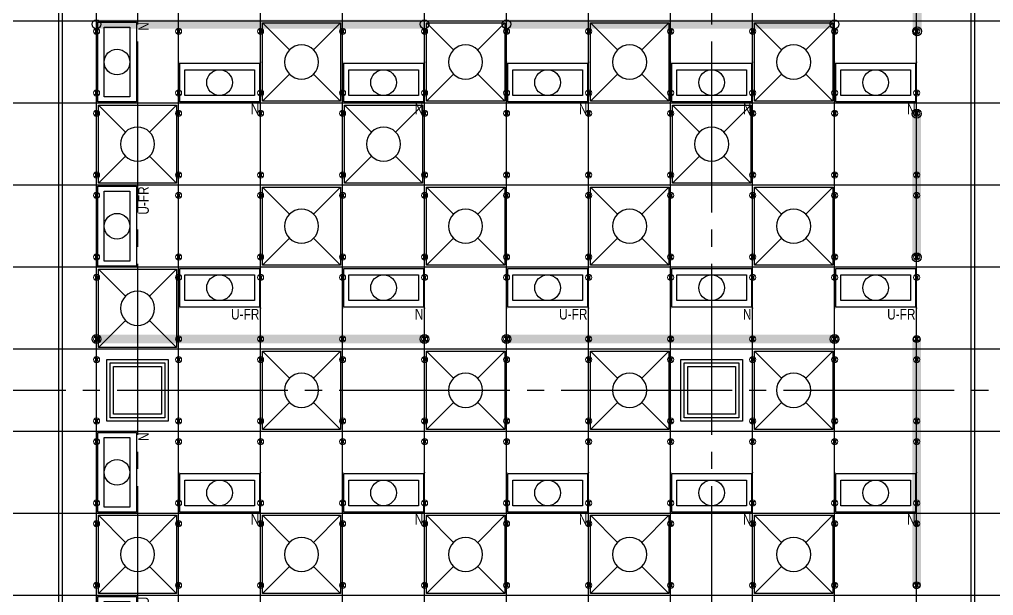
# Model space of a CAD drawing. Extents: x -17313 to 41501, y -1010 to 11880.
# Drawn here: x 4987 to 6412, y 7200 to 8042 of the extents above; entities that cross this region are included whole.
import ezdxf
from ezdxf.enums import TextEntityAlignment as Align

# ---------------------------------------------------------------- set-up
doc = ezdxf.new("R2010")
doc.units = 0
doc.header["$LTSCALE"] = 100
doc.linetypes.add('X-S-FAB-L10$0$COL-CEN-LIN', pattern=[3.25, 2.5, -0.25, 0.25, -0.25])
for name, color, linetype in [('0-xref', 8, 'Continuous'), ('188K-SM-03-F10-ARCH-CEIL-Y2257103$0$K-CEIL-4.2', 8, 'Continuous'), ('188K-SM-03-F10-ARCH-CEIL-Y2257103$0$K-CEIL-4.2-AREA', 8, 'Continuous'), ('188K-SM-03-F10-ARCH-PA-Y2257103$0$K-P1S-4.2-單抗', 53, 'Continuous'), ('188K-SM-03-F10-ARCH-PA-Y2257103$0$K-P2D-4.2-雙抗', 53, 'Continuous'), ('188K-SM-06-F10-ELEC-LIGHT-Y2257103$0$E-LIGHT(W)-N', 253, 'Continuous'), ('188K-SM-06-F10-ELEC-LIGHT-Y2257103$0$E-LIGHT(W)-U FR', 253, 'Continuous'), ('188K-SM-06-F10-ELEC-LIGHT-Y2257103$0$E-LIGHT(W)-U XLPE', 253, 'Continuous'), ('188K-SM-06-F10-HVAC-FFU-Y2257103$0$AC-FFU-ULPA', 254, 'Continuous'), ('188K-SM-07-F15-ARCH-CATW-Y2257103$0$K-安全母索', 6, 'Continuous'), ('X-S-FAB-L10$0$0-DIM-TXT', 8, 'Continuous'), ('X-S-FAB-L10$0$BLOCK', 8, 'Continuous'), ('X-S-FAB-L10$0$CCL', 8, 'X-S-FAB-L10$0$COL-CEN-LIN'), ('X-S-FAB-L10$0$COL-S', 8, 'Continuous')]:
    doc.layers.add(name, color=color, linetype=linetype)
doc.layers.add('188K-SM-03-F10-ARCH-CEIL-Y2257103$0$K-吊點-標準', color=8, linetype='Continuous', lineweight=9)
doc.layers.add('188K-SM-06-F10-ELEC-LIGHT-Y2257103$0$Defpoints-CAS', color=253, linetype='Continuous', plot=False)
doc.styles.add('188K-SM-06-F10-ELEC-LIGHT-Y2257103$0$Standard', font='arial.ttf')
doc.styles.add('X-S-FAB-L10$0$CHINA', font='simplex.shx', dxfattribs={"width": 0.75, "bigfont": 'chineset.shx'})
doc.styles.add('X-S-FAB-L10$0$Standard', font='', dxfattribs={"width": 0.8})
doc.styles.add('X-S-FAB-L10$0$TG_NOTE_TEXT', font='simplex.shx', dxfattribs={"width": 0.75, "bigfont": 'chineset.shx'})
doc.styles.get('X-S-FAB-L10$0$Standard').set_extended_font_data('Microsoft JhengHei')

# ---------------------------------------------------------------- blocks, each defined once
blk = doc.blocks.new('X-S-FAB-L10$0$FAB2-L05')
at = {"layer": 'X-S-FAB-L10$0$CCL'}
for p, q in [((-21000, 11005), (-21000, 0)), ((-20160, 11005), (-20160, 0)), ((-26880, 8220), (1210, 8220))]:
    blk.add_line(p, q, dxfattribs=at)
at = {"layer": 'X-S-FAB-L10$0$COL-S'}
for points in [[(-21035, 8255), (-20965, 8255), (-20965, 8185), (-21035, 8185)], [(-20195, 8255), (-20125, 8255), (-20125, 8185), (-20195, 8185)]]:
    blk.add_lwpolyline(points, close=True, dxfattribs=at)
blk = doc.blocks.new('X-S-FAB-L10')
at = {"layer": 'X-S-FAB-L10$0$COL-S'}
for p, q in [((5125, 7535), (5195, 7535)), ((5125, 7465), (5125, 7535)), ((5195, 7535), (5195, 7465)), ((5965, 7535), (6035, 7535)), ((5965, 7465), (5965, 7535)), ((6035, 7535), (6035, 7465)), ((5195, 7465), (5125, 7465)), ((6035, 7465), (5965, 7465))]:
    blk.add_line(p, q, dxfattribs=at)
at = {"layer": 'X-S-FAB-L10$0$BLOCK'}
blk.add_blockref('X-S-FAB-L10$0$FAB2-L05', (26160, -720), dxfattribs=at)
at = {"style": 'X-S-FAB-L10$0$TG_NOTE_TEXT', "width": 0.5, "flags": 1}
for p in [(7463.3, 9020), (18268.3, 8649), (11197.8, 4800.2), (16485.8, 4800.2), (25420.3, 2635), (13360, 320, 0), (7463.3, -33.3)]:
    blk.add_attdef('WH', text='', height=20, dxfattribs=at).set_placement(p, align=Align.BOTTOM_LEFT)
at = {"width": 0.5}
for style, p in [('X-S-FAB-L10$0$TG_NOTE_TEXT', (7585, 9020)), ('X-S-FAB-L10$0$TG_NOTE_TEXT', (18390, 8649)), ('X-S-FAB-L10$0$TG_NOTE_TEXT', (11117.5, 4813.5)), ('X-S-FAB-L10$0$TG_NOTE_TEXT', (16607.5, 4813.5)), ('X-S-FAB-L10$0$TG_NOTE_TEXT', (25350, 2635)), ('X-S-FAB-L10$0$Standard', (13129.4, 325, 0)), ('X-S-FAB-L10$0$TG_NOTE_TEXT', (7585, -20))]:
    blk.add_attdef('DESC', text='', height=10, dxfattribs=dict(at, style=style)).set_placement(p, align=Align.BOTTOM_LEFT)
for tag, style, p in [('TYPE', 'X-S-FAB-L10$0$TG_NOTE_TEXT', (7619.3, 9020)), ('NO', 'X-S-FAB-L10$0$TG_NOTE_TEXT', (7650.1, 9020)), ('TYPE', 'X-S-FAB-L10$0$TG_NOTE_TEXT', (18424.2, 8649)), ('NO', 'X-S-FAB-L10$0$TG_NOTE_TEXT', (18455, 8649)), ('NO', 'X-S-FAB-L10$0$TG_NOTE_TEXT', (11088.6, 4813.5)), ('TYPE', 'X-S-FAB-L10$0$TG_NOTE_TEXT', (11151.8, 4813.5)), ('TYPE', 'X-S-FAB-L10$0$TG_NOTE_TEXT', (16641.8, 4813.5)), ('NO', 'X-S-FAB-L10$0$TG_NOTE_TEXT', (16672.6, 4813.5)), ('NO', 'X-S-FAB-L10$0$TG_NOTE_TEXT', (25313, 2635)), ('TYPE', 'X-S-FAB-L10$0$TG_NOTE_TEXT', (25350, 2635)), ('NO', 'X-S-FAB-L10$0$Standard', (13100, 320, 0)), ('TYPE', 'X-S-FAB-L10$0$Standard', (13129.4, 320, 0)), ('TYPE', 'X-S-FAB-L10$0$TG_NOTE_TEXT', (7619.3, -20)), ('NO', 'X-S-FAB-L10$0$TG_NOTE_TEXT', (7650.1, -20))]:
    blk.add_attdef(tag, text='', height=10, dxfattribs=dict(at, style=style)).set_placement(p, align=Align.BOTTOM_RIGHT)
at = {"style": 'X-S-FAB-L10$0$TG_NOTE_TEXT', "width": 0.5, "flags": 1}
for rotation, p in [(180, (43, 7480)), (180, (943, 7480)), (90, (24310, 3717.8)), (270, (17080, 1711.7))]:
    blk.add_attdef('WH', text='', height=20, rotation=rotation, dxfattribs=at).set_placement(p, align=Align.BOTTOM_LEFT)
at = {"width": 0.5}
for rotation, style, p in [(180, 'X-S-FAB-L10$0$Standard', (317.6, 7480)), (180, 'X-S-FAB-L10$0$Standard', (1217.6, 7480)), (90, 'X-S-FAB-L10$0$TG_NOTE_TEXT', (24310, 3647.5)), (270, 'X-S-FAB-L10$0$TG_NOTE_TEXT', (17080, 1605))]:
    blk.add_attdef('DESC', text='', height=10, rotation=rotation, dxfattribs=dict(at, style=style)).set_placement(p, align=Align.BOTTOM_LEFT)
for tag, rotation, style, p in [('TYPE', 180, 'X-S-FAB-L10$0$Standard', (317.6, 7480)), ('NO', 180, 'X-S-FAB-L10$0$Standard', (347, 7480)), ('TYPE', 180, 'X-S-FAB-L10$0$Standard', (1217.6, 7480)), ('NO', 180, 'X-S-FAB-L10$0$Standard', (1247, 7480)), ('TYPE', 90, 'X-S-FAB-L10$0$TG_NOTE_TEXT', (24310, 3647.5)), ('NO', 90, 'X-S-FAB-L10$0$TG_NOTE_TEXT', (24310, 3610.5)), ('TYPE', 270, 'X-S-FAB-L10$0$TG_NOTE_TEXT', (17080, 1605)), ('NO', 270, 'X-S-FAB-L10$0$TG_NOTE_TEXT', (17080, 1573))]:
    blk.add_attdef(tag, text='', height=10, rotation=rotation, dxfattribs=dict(at, style=style)).set_placement(p, align=Align.BOTTOM_RIGHT)
at = {"layer": 'X-S-FAB-L10$0$0-DIM-TXT', "style": 'X-S-FAB-L10$0$CHINA', "width": 0.75}
for p in [(667.4, 7855.1, -2689.4), (22627.4, 6728.8), (25644.7, 6728.8), (24778.8, 5569.1), (1118.3, 4980), (417.8, 4594.6), (23874.8, 4355), (22927.4, 4330.1), (23749.9, 3901.4), (417.8, 3765.2), (1118.3, 3730), (417.8, 3115.8), (536.9, 2227.8), (16909, 1782.7), (888.4, 880.5), (16977.4, 750), (18878.8, 750), (25641.2, 553.2), (21364, 526.9)]:
    blk.add_attdef('HIG', text='', height=80, dxfattribs=at).set_placement(p, align=Align.MIDDLE_LEFT)
blk = doc.blocks.new('188K-SM-03-F10-ARCH-CEIL-Y2257103$0$A$C2CA95053')
h = blk.add_hatch(color=256)
edge = h.paths.add_edge_path()
edge.add_arc((0, 0), 0.5, 0, 360)
for p, q in [((3.2, 3.2), (-3.2, -3.2)), ((3.2, -3.2), (-3.2, 3.2))]:
    blk.add_line(p, q)
blk.add_lwpolyline([(-1.6, 2.5), (-1.6, -2.5), (1.6, -2.5), (1.6, 2.5)], close=True)
for radius in [4.5, 0.5]:
    blk.add_circle((0, 0), radius)
blk = doc.blocks.new('188K-SM-03-F10-ARCH-CEIL-Y2257103$0$天花板吊點-附調整片 - 3_8_螺桿吊架 100 mm 高調整片-V1-1FL')
blk.add_blockref('188K-SM-03-F10-ARCH-CEIL-Y2257103$0$A$C2CA95053', (0, 0))
blk = doc.blocks.new('188K-SM-03-F10-ARCH-CEIL-Y2257103')
at = {"layer": '188K-SM-03-F10-ARCH-CEIL-Y2257103$0$K-CEIL-4.2'}
for p, q in [((5100, 2313.7), (5100, 8632.2)), ((5220, 2313.7), (5220, 8632.2)), ((5340, 2313.7), (5340, 8632.2)), ((5460, 2313.7), (5460, 8632.2)), ((5580, 2313.7), (5580, 8632.2)), ((5700, 2313.7), (5700, 8632.2)), ((5820, 2313.7), (5820, 8632.2)), ((5940, 2313.7), (5940, 8632.2)), ((6060, 2313.7), (6060, 8632.2)), ((6180, 2313.7), (6180, 8632.2)), ((6300, 2313.7), (6300, 8632.2)), ((19314.7, 8040), (1847.7, 8040)), ((19314.7, 7920), (1847.7, 7920)), ((19314.7, 7800), (1847.7, 7800)), ((19314.7, 7680), (1847.7, 7680)), ((19314.7, 7560), (1847.7, 7560)), ((19317.2, 7440), (1847.7, 7440)), ((19317.2, 7320), (1847.7, 7320)), ((21180, 7200), (1847.7, 7200))]:
    blk.add_line(p, q, dxfattribs=at)
at = {"layer": '188K-SM-03-F10-ARCH-CEIL-Y2257103$0$K-CEIL-4.2-AREA'}
for points in [[(5125, 7535), (5195, 7535), (5195, 7465), (5125, 7465)], [(5965, 7535), (6035, 7535), (6035, 7465), (5965, 7465)]]:
    blk.add_lwpolyline(points, close=True, dxfattribs=at)
at = {"layer": '188K-SM-03-F10-ARCH-CEIL-Y2257103$0$K-吊點-標準', "color": 170, "lineweight": 18, "rotation": 179.9999999999997}
for p in [(5100, 8025), (5220, 8025), (5340, 8025), (5460, 8025), (5580, 8025), (5700, 8025), (5820, 8025), (5940, 8025), (6060, 8025), (6180, 8025), (6300, 8025), (5100, 7935), (5220, 7935), (5340, 7935), (5460, 7935), (5580, 7935), (5700, 7935), (5820, 7935), (5940, 7935), (6060, 7935), (6180, 7935), (6300, 7935), (5100, 7905), (5220, 7905), (5340, 7905), (5460, 7905), (5580, 7905), (5700, 7905), (5820, 7905), (5940, 7905), (6060, 7905), (6180, 7905), (6300, 7905), (5100, 7815), (5220, 7815), (5340, 7815), (5460, 7815), (5580, 7815), (5700, 7815), (5820, 7815), (5940, 7815), (6060, 7815), (6180, 7815), (6300, 7815), (5100, 7785), (5220, 7785), (5340, 7785), (5460, 7785), (5580, 7785), (5700, 7785), (5820, 7785), (5940, 7785), (6060, 7785), (6180, 7785), (6300, 7785), (5100, 7695), (5220, 7695), (5340, 7695), (5460, 7695), (5580, 7695), (5700, 7695), (5820, 7695), (5940, 7695), (6060, 7695), (6180, 7695), (6300, 7695), (5100, 7665), (5220, 7665), (5340, 7665), (5460, 7665), (5580, 7665), (5700, 7665), (5820, 7665), (5940, 7665), (6060, 7665), (6180, 7665), (6300, 7665), (5100, 7575), (5220, 7575), (5340, 7575), (5460, 7575), (5580, 7575), (5700, 7575), (5820, 7575), (5940, 7575), (6060, 7575), (6180, 7575), (6300, 7575), (5100, 7545), (5220, 7545), (5340, 7545), (5460, 7545), (5580, 7545), (5700, 7545), (5820, 7545), (5940, 7545), (6060, 7545), (6180, 7545), (6300, 7545), (5100, 7455), (5220, 7455), (5340, 7455), (5460, 7455), (5580, 7455), (5700, 7455), (5820, 7455), (5940, 7455), (6060, 7455), (6180, 7455), (6300, 7455), (5100, 7425), (5220, 7425), (5340, 7425), (5460, 7425), (5580, 7425), (5700, 7425), (5820, 7425), (5940, 7425), (6060, 7425), (6180, 7425), (6300, 7425), (5100, 7335), (5220, 7335), (5340, 7335), (5460, 7335), (5580, 7335), (5700, 7335), (5820, 7335), (5940, 7335), (6060, 7335), (6180, 7335), (6300, 7335), (5100, 7305), (5220, 7305), (5340, 7305), (5460, 7305), (5580, 7305), (5700, 7305), (5820, 7305), (5940, 7305), (6060, 7305), (6180, 7305), (6300, 7305), (5100, 7215), (5220, 7215), (5340, 7215), (5460, 7215), (5580, 7215), (5700, 7215), (5820, 7215), (5940, 7215), (6060, 7215), (6180, 7215), (6300, 7215)]:
    blk.add_blockref('188K-SM-03-F10-ARCH-CEIL-Y2257103$0$天花板吊點-附調整片 - 3_8_螺桿吊架 100 mm 高調整片-V1-1FL', p, dxfattribs=at)
blk = doc.blocks.new('188K-SM-06-F10-HVAC-FFU-Y2257103$0$H-FU-U-12x12')
for p, q in [((423, 777), (28, 1172)), ((777, 777), (1172, 1172)), ((28, 28), (423, 423)), ((1172, 28), (777, 423))]:
    blk.add_line(p, q)
blk.add_lwpolyline([(1172, 28), (1172, 1172), (28, 1172), (28, 28)], close=True)
blk.add_circle((600, 600), 250)
blk = doc.blocks.new('188K-SM-06-F10-HVAC-FFU-Y2257103')
at = {"layer": '188K-SM-06-F10-HVAC-FFU-Y2257103$0$AC-FFU-ULPA', "xscale": -0.09999999999999432, "yscale": 0.09999999999999432, "zscale": 0.09999999999999432}
for p in [(5460, 7920), (5700, 7920), (5940, 7920), (6180, 7920), (5220, 7800), (5580, 7800), (6060, 7800), (5460, 7680), (5700, 7680), (5940, 7680), (6180, 7680), (5220, 7560), (5460, 7440), (5700, 7440), (5940, 7440), (6180, 7440), (5220, 7200), (5460, 7200), (5700, 7200), (5940, 7200), (6180, 7200)]:
    blk.add_blockref('188K-SM-06-F10-HVAC-FFU-Y2257103$0$H-FU-U-12x12', p, dxfattribs=at)
blk = doc.blocks.new('*U279')
for points in [[(-58.3, -28.3), (-58.3, 28.3), (58.3, 28.3), (58.3, -28.3)], [(-51, -18.8), (-51, 18.8), (51, 18.8), (51, -18.8)]]:
    blk.add_lwpolyline(points, close=True)
blk.add_circle((0, 0), 18.8)
at = {"layer": '188K-SM-06-F10-ELEC-LIGHT-Y2257103$0$Defpoints-CAS'}
for p in [(-60, 30), (60, 30), (-60, -30), (60, -30)]:
    blk.add_point(p, dxfattribs=at)
at = {"style": '188K-SM-06-F10-ELEC-LIGHT-Y2257103$0$Standard', "width": 0.8}
blk.add_text('U-FR', height=15.53, dxfattribs=at).set_placement((58.3, -38.7), align=Align.MIDDLE_RIGHT)
blk = doc.blocks.new('*U277')
for points in [[(-58.3, -28.3), (-58.3, 28.3), (58.3, 28.3), (58.3, -28.3)], [(-51, -18.8), (-51, 18.8), (51, 18.8), (51, -18.8)]]:
    blk.add_lwpolyline(points, close=True)
blk.add_circle((0, 0), 18.8)
at = {"layer": '188K-SM-06-F10-ELEC-LIGHT-Y2257103$0$Defpoints-CAS'}
for p in [(-60, 30), (60, 30), (-60, -30), (60, -30)]:
    blk.add_point(p, dxfattribs=at)
at = {"style": '188K-SM-06-F10-ELEC-LIGHT-Y2257103$0$Standard', "width": 0.8}
blk.add_text('N', height=15.5, dxfattribs=at).set_placement((58.3, -38.7), align=Align.MIDDLE_RIGHT)
blk = doc.blocks.new('*U278')
for points in [[(-58.3, -28.3), (-58.3, 28.3), (58.3, 28.3), (58.3, -28.3)], [(-51, -18.8), (-51, 18.8), (51, 18.8), (51, -18.8)]]:
    blk.add_lwpolyline(points, close=True)
blk.add_circle((0, 0), 18.8)
at = {"layer": '188K-SM-06-F10-ELEC-LIGHT-Y2257103$0$Defpoints-CAS'}
for p in [(-60, 30), (60, 30), (-60, -30), (60, -30)]:
    blk.add_point(p, dxfattribs=at)
at = {"style": '188K-SM-06-F10-ELEC-LIGHT-Y2257103$0$Standard', "width": 0.8}
blk.add_text('U', height=15.5, dxfattribs=at).set_placement((58.3, -38.7), align=Align.MIDDLE_RIGHT)
blk = doc.blocks.new('*U267')
for points in [[(-58.3, -28.3), (-58.3, 28.3), (58.3, 28.3), (58.3, -28.3)], [(-51, -18.8), (-51, 18.8), (51, 18.8), (51, -18.8)]]:
    blk.add_lwpolyline(points, close=True)
blk.add_circle((0, 0), 18.8)
at = {"layer": '188K-SM-06-F10-ELEC-LIGHT-Y2257103$0$Defpoints-CAS'}
for p in [(-60, 30), (60, 30), (-60, -30), (60, -30)]:
    blk.add_point(p, dxfattribs=at)
at = {"style": '188K-SM-06-F10-ELEC-LIGHT-Y2257103$0$Standard', "width": 0.8}
blk.add_text('N', height=15.5, dxfattribs=at).set_placement((58.3, -38.7), align=Align.MIDDLE_RIGHT)
blk = doc.blocks.new('*U258')
for points in [[(-58.3, -28.3), (-58.3, 28.3), (58.3, 28.3), (58.3, -28.3)], [(-51, -18.8), (-51, 18.8), (51, 18.8), (51, -18.8)]]:
    blk.add_lwpolyline(points, close=True)
blk.add_circle((0, 0), 18.8)
at = {"layer": '188K-SM-06-F10-ELEC-LIGHT-Y2257103$0$Defpoints-CAS'}
for p in [(-60, 30), (60, 30), (-60, -30), (60, -30)]:
    blk.add_point(p, dxfattribs=at)
at = {"style": '188K-SM-06-F10-ELEC-LIGHT-Y2257103$0$Standard', "width": 0.8}
blk.add_text('U-FR', height=15.53, dxfattribs=at).set_placement((58.3, -38.7), align=Align.MIDDLE_RIGHT)
blk = doc.blocks.new('188K-SM-06-F10-ELEC-LIGHT-Y2257103')
at = {"layer": '188K-SM-06-F10-ELEC-LIGHT-Y2257103$0$E-LIGHT(W)-N', "rotation": 90}
for p in [(5130, 7980), (5130, 7380)]:
    blk.add_blockref('*U277', p, dxfattribs=at)
at = {"layer": '188K-SM-06-F10-ELEC-LIGHT-Y2257103$0$E-LIGHT(W)-N'}
for p in [(5280, 7950), (5520, 7950), (5760, 7950), (6000, 7950), (6240, 7950), (5520, 7650), (6000, 7650), (5280, 7350), (5520, 7350), (5760, 7350), (6000, 7350), (6240, 7350)]:
    blk.add_blockref('*U267', p, dxfattribs=at)
at = {"layer": '188K-SM-06-F10-ELEC-LIGHT-Y2257103$0$E-LIGHT(W)-U FR', "rotation": 90}
blk.add_blockref('*U279', (5130, 7740), dxfattribs=at)
at = {"layer": '188K-SM-06-F10-ELEC-LIGHT-Y2257103$0$E-LIGHT(W)-U FR'}
for p in [(5280, 7650), (5760, 7650), (6240, 7650)]:
    blk.add_blockref('*U258', p, dxfattribs=at)
at = {"layer": '188K-SM-06-F10-ELEC-LIGHT-Y2257103$0$E-LIGHT(W)-U XLPE', "rotation": 90}
blk.add_blockref('*U278', (5130, 7140), dxfattribs=at)
blk = doc.blocks.new('188K-SM-03-F10-ARCH-PA-Y2257103')
at = {"layer": '188K-SM-03-F10-ARCH-PA-Y2257103$0$K-P1S-4.2-單抗'}
for points in [[(5115, 7545), (5205, 7545), (5205, 7455), (5115, 7455)], [(5120, 7540), (5200, 7540), (5200, 7460), (5120, 7460)], [(5955, 7545), (6045, 7545), (6045, 7455), (5955, 7455)], [(5960, 7540), (6040, 7540), (6040, 7460), (5960, 7460)]]:
    blk.add_lwpolyline(points, close=True, dxfattribs=at)
at = {"layer": '188K-SM-03-F10-ARCH-PA-Y2257103$0$K-P2D-4.2-雙抗'}
for p, q in [((5045, 2106), (5045, 8295)), ((5045, 2106), (5045, 8295)), ((5045, 2106), (5045, 8295)), ((5050, 2106), (5050, 8295)), ((5050, 2106), (5050, 8295)), ((5050, 2106), (5050, 8295)), ((6380, 2106), (6380, 8295)), ((6380, 2106), (6380, 8295)), ((6380, 2106), (6380, 8295)), ((6385, 2106), (6385, 8295)), ((6385, 2106), (6385, 8295)), ((6385, 2106), (6385, 8295))]:
    blk.add_line(p, q, dxfattribs=at)
blk = doc.blocks.new('188K-SM-07-F15-ARCH-CATW-Y2257103$0$母索-4.8')
at = {"const_width": 13}
blk.add_lwpolyline([(0, 0), (480, 0)], dxfattribs=at)
for centre in [(0, 0), (480, 0)]:
    blk.add_circle(centre, 6.5)
blk = doc.blocks.new('188K-SM-07-F15-ARCH-CATW-Y2257103$0$母索-3.6')
at = {"const_width": 13}
blk.add_lwpolyline([(0, 0), (0, 360)], dxfattribs=at)
for centre in [(0, 360, 0), (0, 0)]:
    blk.add_circle(centre, 5)
blk = doc.blocks.new('188K-SM-07-F15-ARCH-CATW-Y2257103$0$母索-2.1')
at = {"const_width": 13}
blk.add_lwpolyline([(0, 0), (210, 0)], dxfattribs=at)
for centre in [(0, 0), (210, 0)]:
    blk.add_circle(centre, 6.5)
blk = doc.blocks.new('188K-SM-07-F15-ARCH-CATW-Y2257103$0$母索-2.7')
at = {"const_width": 13}
blk.add_lwpolyline([(0, 0), (270, 0)], dxfattribs=at)
for centre in [(0, 0), (270, 0)]:
    blk.add_circle(centre, 6.5)
blk = doc.blocks.new('188K-SM-07-F15-ARCH-CATW-Y2257103')
at = {"layer": '188K-SM-07-F15-ARCH-CATW-Y2257103$0$K-安全母索', "rotation": 270}
for name, p in [('188K-SM-07-F15-ARCH-CATW-Y2257103$0$母索-2.7', (6300.8, 8295)), ('188K-SM-07-F15-ARCH-CATW-Y2257103$0$母索-2.1', (6300, 7904.5))]:
    blk.add_blockref(name, p, dxfattribs=at)
at = {"layer": '188K-SM-07-F15-ARCH-CATW-Y2257103$0$K-安全母索'}
for name, p in [('188K-SM-07-F15-ARCH-CATW-Y2257103$0$母索-4.8', (5099.9, 8035.3)), ('188K-SM-07-F15-ARCH-CATW-Y2257103$0$母索-4.8', (5699.9, 8035.3)), ('188K-SM-07-F15-ARCH-CATW-Y2257103$0$母索-4.8', (5099.9, 7575)), ('188K-SM-07-F15-ARCH-CATW-Y2257103$0$母索-4.8', (5699.9, 7575)), ('188K-SM-07-F15-ARCH-CATW-Y2257103$0$母索-3.6', (6300, 7215))]:
    blk.add_blockref(name, p, dxfattribs=at)

msp = doc.modelspace()

# ---------------------------------------------------------------- block references
at = {"layer": '0-xref'}
for name in ['X-S-FAB-L10', '188K-SM-06-F10-ELEC-LIGHT-Y2257103', '188K-SM-03-F10-ARCH-PA-Y2257103', '188K-SM-03-F10-ARCH-CEIL-Y2257103', '188K-SM-07-F15-ARCH-CATW-Y2257103', '188K-SM-06-F10-HVAC-FFU-Y2257103']:
    msp.add_blockref(name, (0, 0), dxfattribs=at)

doc.saveas('drawing.dxf')
